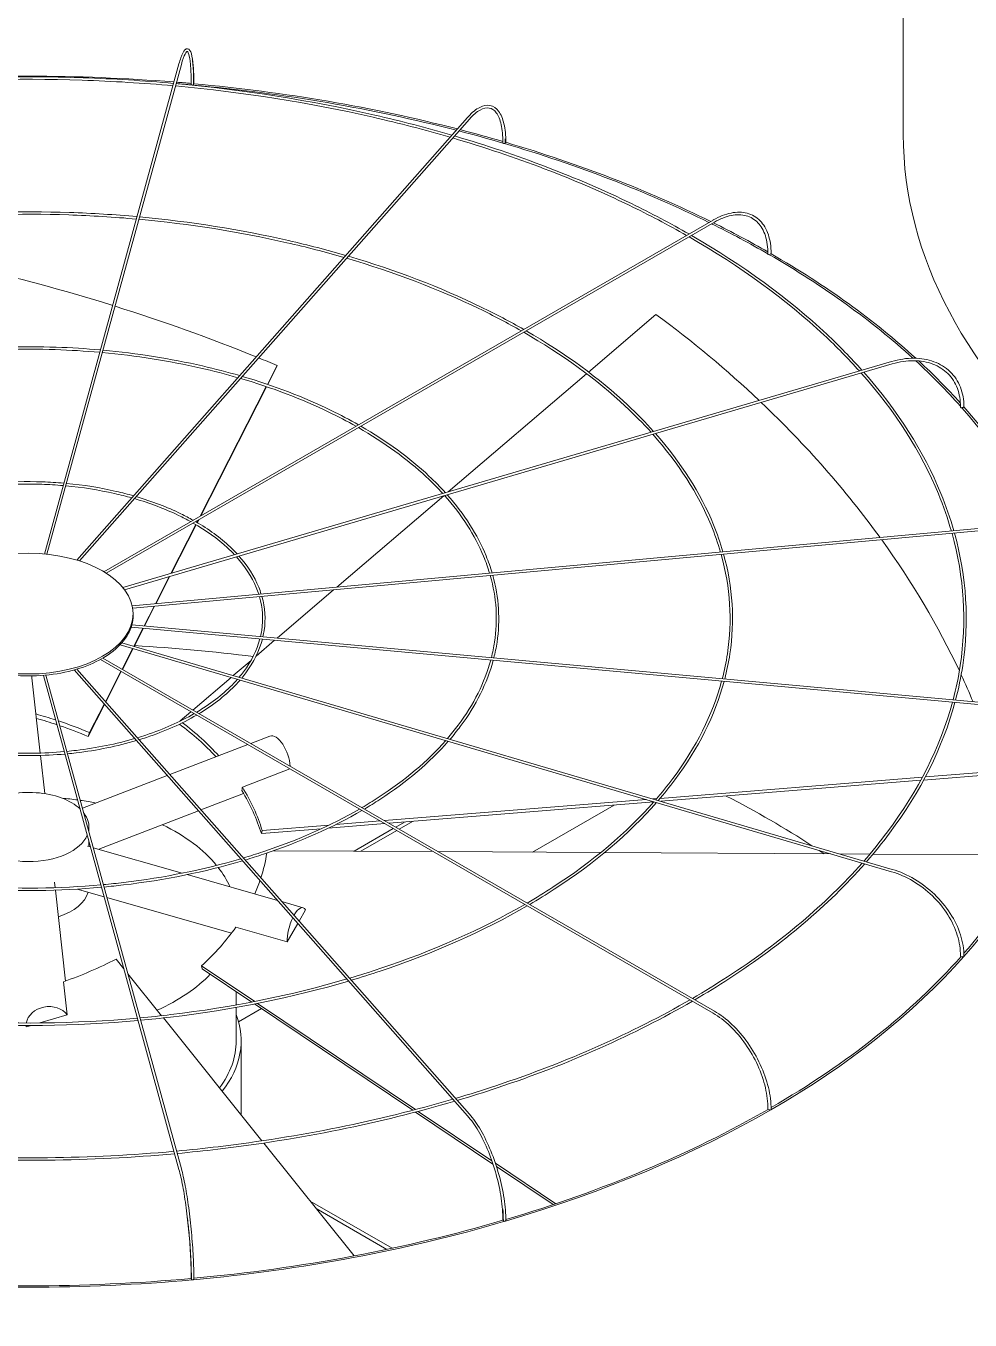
# Model space of a CAD drawing. Header units: millimetres. Extents: x -312439 to 477422, y -331570 to 212570.
# Drawn here: x 395474.3 to 395710.3, y 92635.3 to 92958.9 of the extents above; entities that cross this region are included whole.
import ezdxf

# ---------------------------------------------------------------- set-up
doc = ezdxf.new("R2010")
doc.units = ezdxf.units.MM

msp = doc.modelspace()

# ---------------------------------------------------------------- linework, layer by layer
at = {"color": 0, "linetype": 'Continuous', "lineweight": 0, "extrusion": (8.40036e-17, 0.816497, 0.57735)}
for p, q in [((395693.628, 92931.759), (395693.628, 93072.499)), ((395512.567, 92949.401), (395478.946, 92826.843)), ((395513.157, 92949.239), (395479.564, 92826.784)), ((395487.024, 92825.317), (395584.706, 92936.002)), ((395585.165, 92935.597), (395487.666, 92825.118)), ((395493.775, 92822.407), (395646.092, 92910.347)), ((395646.398, 92909.817), (395494.366, 92822.041)), ((395631.802, 92886.744), (395614.944, 92872.34)), ((395498.536, 92818.448), (395690.703, 92874.979)), ((395498.945, 92817.93), (395690.876, 92874.391)), ((395534.654, 92869.264), (395537.072, 92874.004)), ((395536.702, 92873.037), (395534.758, 92869.228)), ((395536.702, 92873.037), (395537.072, 92874.004)), ((395614.467, 92871.933), (395579.872, 92842.375)), ((395517.837, 92836.299), (395534.372, 92868.712)), ((395534.477, 92868.677), (395518.011, 92836.4)), ((395578.733, 92841.401), (395551.983, 92818.546)), ((395500.88, 92813.873), (395714.179, 92833.378)), ((395500.995, 92813.269), (395714.235, 92832.768)), ((395510.531, 92821.977), (395516.771, 92834.209)), ((395516.866, 92834.154), (395510.675, 92822.019)), ((395517.05, 92834.756), (395517.326, 92835.297)), ((395517.5, 92835.397), (395517.144, 92834.7)), ((395506.667, 92814.402), (395510.148, 92821.225)), ((395510.292, 92821.268), (395506.796, 92814.414)), ((395551.177, 92817.857), (395537.092, 92805.823)), ((395503.842, 92808.864), (395506.338, 92813.757)), ((395506.467, 92813.769), (395503.959, 92808.853)), ((395501.097, 92811.435), (395501.097, 92811.935)), ((395714.179, 92789.015), (395500.613, 92808.544)), ((395500.794, 92809.143), (395714.235, 92789.625)), ((395501.251, 92803.785), (395503.542, 92808.276)), ((395503.659, 92808.266), (395501.357, 92803.753)), ((395690.703, 92747.414), (395497.846, 92804.148)), ((395690.876, 92748.002), (395498.306, 92804.651)), ((395498.332, 92798.063), (395500.967, 92803.23)), ((395501.074, 92803.198), (395498.426, 92798.008)), ((395536.442, 92805.268), (395531.835, 92801.332)), ((395492.925, 92800.477), (395646.092, 92712.046)), ((395493.545, 92800.826), (395646.398, 92712.576)), ((395530.573, 92800.254), (395526.137, 92796.464)), ((395584.706, 92686.391), (395486.338, 92797.853)), ((395585.165, 92686.796), (395486.989, 92798.041)), ((395494.17, 92789.904), (395498.053, 92797.516)), ((395498.148, 92797.462), (395494.248, 92789.816)), ((395475.784, 92795.92), (395477.878, 92777.087)), ((395512.567, 92672.992), (395478.684, 92796.504)), ((395479.304, 92796.559), (395513.157, 92673.154)), ((395525.581, 92795.989), (395516.041, 92787.838)), ((395493.948, 92789.23), (395489.866, 92781.227)), ((395490.236, 92782.194), (395493.871, 92789.318)), ((395515.547, 92787.416), (395512.843, 92785.105)), ((395512.829, 92785.053), (395512.843, 92785.105)), ((395489.866, 92781.227), (395490.236, 92782.194)), ((395535.304, 92781.328), (395530.51, 92779.484)), ((395529.775, 92779.202), (395510.245, 92771.69)), ((395477.946, 92776.477), (395479.007, 92766.931)), ((395509.635, 92771.455), (395488.428, 92763.298)), ((395528.409, 92768.553), (395540.299, 92773.126)), ((395632.846, 92765.759), (395698.407, 92771.062)), ((395717.117, 92771.817), (395698.708, 92770.328)), ((395699.131, 92771.12), (395717.323, 92772.592)), ((395697.979, 92770.269), (395633.037, 92765.016)), ((395528.707, 92766.946), (395518.049, 92762.847)), ((395563.937, 92760.186), (395629.314, 92765.473)), ((395631.268, 92764.873), (395565.088, 92759.521)), ((395631.016, 92765.611), (395631.98, 92765.689)), ((395517.439, 92762.612), (395492.49, 92753.015)), ((395621.309, 92764.068), (395600.927, 92752.301)), ((395490.055, 92758.588), (395490.055, 92757.369)), ((395548.146, 92758.15), (395533.159, 92756.938)), ((395533.365, 92757.713), (395550.08, 92759.065)), ((395564.014, 92759.434), (395549.884, 92758.291)), ((395551.744, 92759.199), (395562.862, 92760.099)), ((395566.128, 92758.213), (395556.318, 92752.549)), ((395568.932, 92759.831), (395566.741, 92758.566)), ((395567.607, 92758.066), (395570.946, 92759.994)), ((395490.055, 92755.054), (395490.055, 92753.711)), ((395533.159, 92756.938), (395533.365, 92757.713)), ((395558.034, 92752.539), (395566.995, 92757.713)), ((395490.454, 92753.597), (395489.664, 92753.822)), ((395513.362, 92747.052), (395491.144, 92753.4)), ((395576.13, 92752.439), (395536.233, 92752.66)), ((395617.989, 92752.206), (395577.367, 92752.432)), ((395675.502, 92751.886), (395618.95, 92752.2)), ((395685.274, 92751.832), (395677.714, 92751.874)), ((395723.735, 92751.618), (395686.07, 92751.827)), ((395537.175, 92740.25), (395514.639, 92746.688)), ((395481.621, 92743.423), (395481.465, 92744.827)), ((395484.217, 92720.078), (395481.689, 92742.812)), ((395493.877, 92741.121), (395487.081, 92743.063)), ((395525.687, 92732.034), (395494.566, 92740.925)), ((395543.595, 92738.415), (395538.267, 92739.938)), ((395544.191, 92737.853), (395542.587, 92735.043)), ((395539.634, 92729.87), (395526.783, 92733.541)), ((395542.266, 92734.481), (395539.634, 92729.87)), ((395498.814, 92723.122), (395496.858, 92725.562)), ((395518.372, 92723.147), (395518.207, 92723.908)), ((395518.207, 92723.908), (395531.491, 92714.981)), ((395530.741, 92714.835), (395518.372, 92723.147)), ((395484.624, 92711.634), (395483.705, 92719.895)), ((395508.204, 92711.415), (395499.78, 92721.919)), ((395526.879, 92714.116), (395526.879, 92717.43)), ((395526.879, 92705.145), (395526.879, 92713.494)), ((395533.187, 92713.191), (395527.464, 92709.887)), ((395571.014, 92687.771), (395531.461, 92714.351)), ((395532.209, 92714.499), (395571.711, 92687.953)), ((395477.761, 92709.594), (395484.624, 92711.634)), ((395533.297, 92680.127), (395508.657, 92710.85)), ((395474.329, 92708.97), (395474.371, 92708.587)), ((395474.371, 92708.587), (395475.659, 92708.97)), ((395528.104, 92686.602), (395528.104, 92705.145)), ((395591.059, 92674.301), (395571.692, 92687.315)), ((395572.388, 92687.498), (395590.771, 92675.145)), ((395556.369, 92651.358), (395533.74, 92679.574)), ((395591.658, 92674.548), (395606.75, 92664.407)), ((395606.104, 92664.19), (395591.932, 92673.714)), ((395565.817, 92653.258), (395545.385, 92665.054)), ((395546.879, 92663.191), (395564.55, 92652.989))]:
    msp.add_line(p, q, dxfattribs=at)
at = {"color": 0, "linetype": 'Continuous', "lineweight": 0}
for centre, major_axis, ratio, start_param, end_param in [((395475.079, 92794.924), (-262.225, 0), 0.5773503, 4.5737285, 4.8518651), ((395475.079, 92794.924), (-261.613, 0), 0.5773503, 4.556469, 4.5713736), ((395475.079, 92794.924), (-262.225, 0), 0.5773503, 4.5571855, 4.5713361), ((395515.92, 92944.256), (0.306, -0.001), 0.5647458, 3.1415927, 4.5569919), ((395515.92, 92944.256), (0.306, -0.001), 0.5647458, 4.5569919, 6.1277883), ((395475.079, 92794.924), (-261.613, 0), 0.5773503, 4.2918428, 4.5551023), ((395515.968, 92944.431), (0.306, 0), 0.5773503, 5.7174869, 6.2831853), ((395475.079, 92794.924), (-262.225, 0), 0.5773503, 4.2917243, 4.5546375), ((395475.079, 92794.924), (-261.613, 0), 0.5773503, 4.242585, 4.2890574), ((395475.079, 92794.924), (-262.225, 0), 0.5773503, 4.2438111, 4.2889455), ((395593.81, 92929.645), (0.306, -0.003), 0.5659728, 3.1415927, 4.2460434), ((395593.81, 92929.645), (0.306, -0.003), 0.5659728, 4.2460434, 5.8168397), ((395475.079, 92794.924), (-261.613, 0), 0.5773503, 4.0051997, 4.2408431), ((395593.949, 92929.802), (0.306, 0), 0.5773503, 5.290332, 6.2831853), ((395475.079, 92794.924), (-262.225, 0), 0.5773503, 4.0050166, 4.2406095), ((395955.853, 92931.759), (262.225, 0), 0.5773503, 3.1415927, 5.4977871), ((395475.079, 92794.924), (-261.613, 0), 0.5773503, 3.9286416, 4.0018792), ((395475.079, 92794.924), (-262.225, 0), 0.5773503, 3.9309746, 4.001704), ((395475.449, 92753.207), (-236.033, 90.421), 0.5343599, 4.8289255, 5.0170065), ((395660.067, 92901.852), (0.306, -0.004), 0.5683066, 3.1415927, 3.9346429), ((395660.067, 92901.852), (0.306, -0.004), 0.5683066, 3.9346429, 5.5054392), ((395475.079, 92794.924), (-261.613, 0), 0.5773503, 3.7066773, 3.9265771), ((395660.284, 92901.977), (-0.306, 0), 0.5773503, 1.8326303, 3.1415927), ((395475.079, 92794.924), (-262.225, 0), 0.5773503, 3.705131, 3.9265633), ((395475.449, 92753.207), (-236.033, 90.421), 0.5343599, 4.6778989, 4.8264893), ((395475.285, 92753.015), (244.29, -64.884), 0.7560981, 0.9482496, 1.0897919), ((395475.449, 92753.207), (-236.033, 90.421), 0.5343599, 4.655659, 4.6753292), ((395475.079, 92794.924), (-261.613, 0), 0.5773503, 3.6151503, 3.7017035), ((395475.079, 92794.924), (-262.225, 0), 0.5773503, 3.6198551, 3.6998544), ((395475.285, 92753.015), (244.29, -64.884), 0.7560981, 0.7473423, 0.9452164), ((395708.206, 92863.598), (-0.306, 0.005), 0.5715189, 0, 0.4809344), ((395708.206, 92863.598), (-0.306, 0.005), 0.5715189, 0.4809344, 2.0517307), ((395475.079, 92794.924), (-261.613, 0), 0.5773503, 3.3623861, 3.6122993), ((395708.479, 92863.678), (-0.306, 0), 0.5773503, 1.5184711, 3.1415927), ((395475.079, 92794.924), (-262.225, 0), 0.5773503, 3.3525846, 3.6125039), ((395475.285, 92753.015), (244.29, -64.884), 0.7560981, 0.5676523, 0.7441319), ((395474.971, 92811.435), (-26.126, 0), 0.5773503, 2.9880814, 3.1415927), ((395474.971, 92811.435), (-26.126, 0), 0.5773503, 2.6739221, 2.9809447), ((395474.971, 92811.435), (-26.126, 0), 0.5773503, 2.3597628, 2.6667854), ((395475.079, 92653.684), (-261.613, 0), 0.5773503, 4.4965959, 4.611374), ((395474.971, 92811.435), (-26.126, 0), 0.5773503, 2.0456036, 2.3526262), ((395474.971, 92811.435), (-26.126, 0), 0.5773503, 1.7314443, 2.0384669), ((395475.285, 92753.015), (244.29, -64.884), 0.7560981, 0.5274276, 0.562586), ((395474.971, 92811.435), (-26.126, 0), 0.5773503, 1.417285, 1.7243076), ((395470.29, 92795.309), (-5.494, -0.611), 0.8148193, 3.1415927, 3.239858), ((395475.449, 92753.207), (56.639, -21.698), 0.5343599, 1.6636456, 1.7494756), ((395475.079, 92752.24), (-56.639, 21.698), 0.5343599, 4.7930664, 4.8825345), ((395475.449, 92753.207), (56.639, -21.698), 0.5343599, 1.5140664, 1.6514841), ((395475.079, 92752.24), (-56.639, 21.698), 0.5343599, 4.655659, 4.78086), ((395475.079, 92752.24), (58.621, -15.57), 0.7560981, 0.8715668, 1.0888975), ((395475.285, 92753.015), (58.621, -15.57), 0.7560981, 1.0889957, 1.0897919), ((395475.285, 92753.015), (58.621, -15.57), 0.7560981, 0.8588781, 1.0770864), ((395537.288, 92776.169), (-1.984, 5.159), 0.4527097, 4.0715694, 6.2831853), ((395475.079, 92794.924), (-261.613, 0), 0.5773503, 2.6753447, 2.9836943), ((395475.079, 92794.924), (-262.225, 0), 0.5773503, 2.6707914, 2.9843582), ((395475.079, 92752.24), (58.621, -15.57), 0.7560981, 0.4379774, 0.6726233), ((395475.285, 92753.015), (58.621, -15.57), 0.7560981, 0.4379774, 0.6748983), ((395475.079, 92758.588), (-14.976, 0), 0.5773503, 3.6916997, 5.4977871), ((395475.079, 92736.276), (-51.8, 0), 0.5773503, 4.4755897, 4.5522282), ((395475.079, 92736.276), (-51.8, 0), 0.5773503, 4.3841689, 4.46244), ((395475.079, 92653.684), (-261.613, 0), 0.5773503, 3.867145, 3.9833748), ((395475.079, 92758.588), (-14.976, 0), 0.5773503, 3.0357663, 3.5615783), ((395475.079, 92736.276), (-51.8, 0), 0.5773503, 3.5810046, 4.0125195), ((395475.079, 92758.588), (-14.976, 0), 0.5773503, 0.1968015, 2.9056449), ((395474.914, 92753.001), (59.282, 12.821), 0.7719474, 5.8595474, 5.99043), ((395475.079, 92653.684), (-261.613, 0), 0.5773503, 3.8494737, 3.8569689), ((395475.079, 92736.276), (-51.8, 0), 0.5773503, 3.3906549, 3.5616615), ((395474.914, 92753.001), (59.282, 12.821), 0.7719474, 5.7736505, 5.8452628), ((395475.079, 92743.68), (-14.976, 0), 0.5773503, 2.0838772, 2.9778132), ((395542.077, 92733.1), (1.518, 5.315), 0.3621096, 5.9116388, 7.2697762), ((395542.077, 92733.1), (1.518, 5.315), 0.3621096, 1.1204156, 2.3231422), ((395474.914, 92753.001), (59.282, 12.821), 0.7719474, 5.3512156, 5.5881365), ((395474.709, 92753.18), (-56.425, -22.248), 0.5660586, 1.5074553, 1.7443762), ((395475.079, 92794.924), (-262.225, 0), 0.5773503, 2.0421116, 2.6702774), ((395475.079, 92794.924), (-261.613, 0), 0.5773503, 2.358999, 2.669365), ((395708.206, 92726.374), (-0.306, 0.005), 0.5830421, 0, 1.1094484), ((395708.479, 92726.294), (-0.306, 0), 0.5773503, 0.5759933, 3.1415927), ((395475.079, 92736.276), (-51.8, 0), 0.5773503, 2.2375498, 2.6358707), ((395479.868, 92709.171), (5.494, 0.611), 0.8148193, 0.440938, 2.9148909), ((395475.079, 92705.145), (-53.025, 0), 0.5773503, 2.7158894, 3.3569527), ((395479.868, 92709.171), (5.494, 0.611), 0.8148193, 3.0505707, 3.1356266), ((395475.079, 92705.145), (51.8, 0), 0.5773503, 5.8780508, 6.2831853), ((395475.079, 92794.924), (-261.613, 0), 0.5773503, 2.0437737, 2.355024), ((395660.067, 92688.121), (-0.306, 0.004), 0.5862544, 0, 0.7932918), ((395660.284, 92687.996), (-0.306, 0), 0.5773503, 0.261834, 3.1415927), ((395475.079, 92794.924), (-262.225, 0), 0.5773503, 1.7280308, 2.0415976), ((395475.079, 92794.924), (-261.613, 0), 0.5773503, 1.7289191, 2.0406845), ((395593.81, 92660.328), (-0.306, 0.003), 0.5885883, 0, 0.4763277), ((395593.949, 92660.17), (-0.306, 0), 0.5773503, 0, 3.1415927), ((395475.079, 92654.184), (262.225, 0), 0.5773503, 3.1415927, 5.4977871), ((395475.079, 92654.184), (262.225, 0), 0.5773503, 5.4977871, 6.2831853), ((395475.079, 92794.924), (-262.225, 0), 0.5773503, 1.4139544, 1.727034), ((395475.079, 92794.924), (-261.613, 0), 0.5773503, 1.41439, 1.726367), ((395515.92, 92645.716), (-0.306, 0.001), 0.5898153, 0, 0.1588369), ((395515.968, 92645.542), (-0.306, 0), 0.5773503, 0, 3.1415927)]:
    msp.add_ellipse(centre, major_axis=major_axis, ratio=ratio, start_param=start_param, end_param=end_param, dxfattribs=at)
msp.add_ellipse((395474.971, 92811.935), major_axis=(26.126, 0), ratio=0.5773503, dxfattribs=at)
for points, knots in [([(395516.274, 92944.431), (395516.274, 92946.134), (395516.222, 92947.651), (395516.02, 92950.17), (395515.87, 92951.169), (395515.468, 92952.591), (395515.243, 92953.106), (395514.458, 92953.222), (395514.209, 92953.074), (395513.658, 92952.489), (395513.351, 92951.834), (395512.871, 92950.453), (395512.719, 92949.955), (395512.567, 92949.401)], [4.712389, 4.712389, 4.712389, 4.712389, 5.0265482, 5.0265482, 5.3407075, 5.3407075, 5.6548668, 5.6548668, 5.8236028, 5.8236028, 6.1377621, 6.1377621, 6.2831853, 6.2831853, 6.2831853, 6.2831853]), ([(395513.157, 92949.239), (395513.476, 92950.399), (395513.795, 92951.291), (395514.351, 92952.371), (395514.6, 92952.521), (395514.627, 92952.521), (395514.832, 92952.372), (395515.184, 92951.208), (395515.328, 92950.358), (395515.539, 92948.114), (395515.601, 92946.684), (395515.614, 92944.796), (395515.614, 92944.529), (395515.614, 92944.257)], [0, 0, 0, 0, 0.3152669, 0.3152669, 0.6094726, 0.6094726, 0.9267406, 0.9267406, 1.2208373, 1.2208373, 1.5356304, 1.5356304, 1.5863402, 1.5863402, 1.5863402, 1.5863402]), ([(395515.892, 92950.567), (395515.901, 92950.506), (395515.91, 92950.444), (395516.062, 92949.357), (395516.156, 92948.054), (395516.22, 92945.816), (395516.228, 92945.056), (395516.226, 92944.256)], [1.10131175, 1.10131175, 1.10131175, 1.10131175, 1.12076762, 1.12076762, 1.43803566, 1.43803566, 1.5863026, 1.5863026, 1.5863026, 1.5863026]), ([(395511.228, 92944.521), (395503.733, 92945.198), (395496.181, 92945.666), (395471.954, 92946.482), (395455.196, 92946.011), (395438.713, 92944.521)], [5.342386, 5.342386, 5.342386, 5.342386, 5.43953692, 5.43953692, 5.65318828, 5.65318828, 5.65318828, 5.65318828]), ([(395511.063, 92943.92), (395503.545, 92944.598), (395495.97, 92945.064), (395471.851, 92945.863), (395455.229, 92945.395), (395438.878, 92943.92)], [5.34285963, 5.34285963, 5.34285963, 5.34285963, 5.44045758, 5.44045758, 5.65271466, 5.65271466, 5.65271466, 5.65271466]), ([(395580.343, 92931.058), (395574.065, 92932.887), (395567.644, 92934.552), (395545.194, 92939.686), (395528.587, 92942.313), (395511.683, 92943.864)], [5.03043397, 5.03043397, 5.03043397, 5.03043397, 5.12064091, 5.12064091, 5.34017784, 5.34017784, 5.34017784, 5.34017784]), ([(395580.79, 92931.565), (395574.503, 92933.403), (395568.071, 92935.077), (395545.532, 92940.251), (395528.84, 92942.9), (395511.847, 92944.464)], [5.02911205, 5.02911205, 5.02911205, 5.02911205, 5.11935362, 5.11935362, 5.33970837, 5.33970837, 5.33970837, 5.33970837]), ([(395594.255, 92929.802), (395594.255, 92931.517), (395594.105, 92933.066), (395593.508, 92935.692), (395593.064, 92936.77), (395591.883, 92938.355), (395591.134, 92938.861), (395589.494, 92939.146), (395588.634, 92938.972), (395586.821, 92938.052), (395585.856, 92937.266), (395584.832, 92936.143), (395584.769, 92936.073), (395584.706, 92936.002)], [4.712389, 4.712389, 4.712389, 4.712389, 5.0265482, 5.0265482, 5.3407075, 5.3407075, 5.6548668, 5.6548668, 5.9484515, 5.9484515, 6.2626108, 6.2626108, 6.2831853, 6.2831853, 6.2831853, 6.2831853]), ([(395585.165, 92935.597), (395586.079, 92936.632), (395586.987, 92937.398), (395588.671, 92938.32), (395589.436, 92938.477), (395590.778, 92938.242), (395591.375, 92937.848), (395592.402, 92936.449), (395592.818, 92935.444), (395593.371, 92932.941), (395593.511, 92931.45), (395593.504, 92929.743), (395593.504, 92929.695), (395593.504, 92929.647)], [0, 0, 0, 0, 0.3146448, 0.3146448, 0.6289116, 0.6289116, 0.9461796, 0.9461796, 1.2634477, 1.2634477, 1.5772832, 1.5772832, 1.5863402, 1.5863402, 1.5863402, 1.5863402]), ([(395639.443, 92906.508), (395634.841, 92909.137), (395630.048, 92911.656), (395611.55, 92920.595), (395596.727, 92926.248), (395580.992, 92930.868)], [4.71777189, 4.71777189, 4.71777189, 4.71777189, 4.80086127, 4.80086127, 5.02732174, 5.02732174, 5.02732174, 5.02732174]), ([(395640.057, 92906.863), (395635.443, 92909.508), (395630.638, 92912.042), (395612.089, 92921.038), (395597.222, 92926.725), (395581.439, 92931.375)], [4.71590946, 4.71590946, 4.71590946, 4.71590946, 4.79913358, 4.79913358, 5.02600568, 5.02600568, 5.02600568, 5.02600568]), ([(395594.107, 92930.657), (395594.113, 92930.452), (395594.116, 92930.246), (395594.118, 92929.906), (395594.117, 92929.776), (395594.116, 92929.644)], [7.805980691, 7.805980691, 7.805980691, 7.805980691, 7.845140151, 7.845140151, 7.869416781, 7.869416781, 7.869416781, 7.869416781]), ([(395502.085, 92911.193), (395496.501, 92911.696), (395490.876, 92912.043), (395472.758, 92912.655), (395460.204, 92912.305), (395447.856, 92911.193)], [5.34296141, 5.34296141, 5.34296141, 5.34296141, 5.43938168, 5.43938168, 5.65261288, 5.65261288, 5.65261288, 5.65261288]), ([(395501.92, 92910.592), (395496.313, 92911.096), (395490.664, 92911.442), (395472.655, 92912.037), (395460.237, 92911.689), (395448.021, 92910.592)], [5.34359392, 5.34359392, 5.34359392, 5.34359392, 5.44060854, 5.44060854, 5.65198037, 5.65198037, 5.65198037, 5.65198037]), ([(395553.81, 92900.993), (395549.156, 92902.344), (395544.398, 92903.576), (395527.637, 92907.406), (395515.2, 92909.373), (395502.54, 92910.536)], [5.03177949, 5.03177949, 5.03177949, 5.03177949, 5.12085286, 5.12085286, 5.34001919, 5.34001919, 5.34001919, 5.34001919]), ([(395554.258, 92901.5), (395549.594, 92902.86), (395544.826, 92904.1), (395527.975, 92907.971), (395515.452, 92909.96), (395502.705, 92911.136)], [5.03001504, 5.03001504, 5.03001504, 5.03001504, 5.11913743, 5.11913743, 5.33939405, 5.33939405, 5.33939405, 5.33939405]), ([(395660.59, 92901.977), (395660.59, 92903.702), (395660.354, 92905.297), (395659.42, 92908.076), (395658.722, 92909.26), (395656.923, 92911.08), (395655.825, 92911.716), (395653.357, 92912.368), (395651.99, 92912.385), (395649.125, 92911.816), (395647.626, 92911.228), (395646.119, 92910.362), (395646.105, 92910.355), (395646.092, 92910.347)], [3.1415927, 3.1415927, 3.1415927, 3.1415927, 3.4557519, 3.4557519, 3.7699112, 3.7699112, 4.0826965, 4.0826965, 4.3954482, 4.3954482, 4.7096075, 4.7096075, 4.712389, 4.712389, 4.712389, 4.712389]), ([(395646.398, 92909.817), (395647.836, 92910.647), (395649.267, 92911.207), (395651.967, 92911.742), (395653.234, 92911.717), (395655.485, 92911.104), (395656.471, 92910.516), (395658.094, 92908.823), (395658.73, 92907.714), (395659.575, 92905.067), (395659.783, 92903.529), (395659.761, 92901.856)], [1.5707963, 1.5707963, 1.5707963, 1.5707963, 1.8880644, 1.8880644, 2.2053324, 2.2053324, 2.5226004, 2.5226004, 2.8398685, 2.8398685, 3.1571365, 3.1571365, 3.1571365, 3.1571365]), ([(395682.635, 92872.605), (395679.899, 92875.658), (395676.959, 92878.651), (395664.278, 92890.486), (395652.92, 92898.755), (395640.058, 92906.156)], [4.40451603, 4.40451603, 4.40451603, 4.40451603, 4.48100319, 4.48100319, 4.71406654, 4.71406654, 4.71406654, 4.71406654]), ([(395683.285, 92872.797), (395680.553, 92875.859), (395677.619, 92878.86), (395664.929, 92890.756), (395653.553, 92899.069), (395640.67, 92906.51)], [4.40270972, 4.40270972, 4.40270972, 4.40270972, 4.47899466, 4.47899466, 4.71221436, 4.71221436, 4.71221436, 4.71221436]), ([(395598.119, 92882.65), (395594.727, 92884.58), (395591.198, 92886.431), (395577.389, 92893.1), (395566.266, 92897.339), (395554.459, 92900.803)], [4.7196458, 4.7196458, 4.7196458, 4.7196458, 4.80114658, 4.80114658, 5.02763075, 5.02763075, 5.02763075, 5.02763075]), ([(395598.733, 92883.005), (395595.329, 92884.951), (395591.788, 92886.818), (395577.928, 92893.543), (395566.761, 92897.817), (395554.907, 92901.31)], [4.71715813, 4.71715813, 4.71715813, 4.71715813, 4.79884427, 4.79884427, 5.02587671, 5.02587671, 5.02587671, 5.02587671]), ([(395630.568, 92857.288), (395628.557, 92859.519), (395626.402, 92861.707), (395616.936, 92870.536), (395608.401, 92876.743), (395598.735, 92882.298)], [4.40671458, 4.40671458, 4.40671458, 4.40671458, 4.48133637, 4.48133637, 4.71470569, 4.71470569, 4.71470569, 4.71470569]), ([(395631.219, 92857.48), (395629.213, 92859.72), (395627.062, 92861.916), (395617.587, 92870.805), (395609.034, 92877.057), (395599.347, 92882.652)], [4.40429576, 4.40429576, 4.40429576, 4.40429576, 4.47865981, 4.47865981, 4.7122362, 4.7122362, 4.7122362, 4.7122362]), ([(395492.945, 92877.876), (395489.272, 92878.204), (395485.571, 92878.432), (395473.562, 92878.84), (395465.211, 92878.61), (395456.996, 92877.876)], [5.34408303, 5.34408303, 5.34408303, 5.34408303, 5.43906993, 5.43906993, 5.65149126, 5.65149126, 5.65149126, 5.65149126]), ([(395492.781, 92877.275), (395489.084, 92877.604), (395485.359, 92877.83), (395473.459, 92878.221), (395465.244, 92877.994), (395457.161, 92877.275)], [5.34503474, 5.34503474, 5.34503474, 5.34503474, 5.44090812, 5.44090812, 5.65053954, 5.65053954, 5.65053954, 5.65053954]), ([(395527.733, 92871.445), (395524.691, 92872.328), (395521.583, 92873.135), (395510.42, 92875.702), (395502.067, 92877.032), (395493.565, 92877.819)], [5.03173968, 5.03173968, 5.03173968, 5.03173968, 5.11870396, 5.11870396, 5.33874043, 5.33874043, 5.33874043, 5.33874043]), ([(395527.284, 92870.937), (395524.253, 92871.811), (395521.156, 92872.61), (395510.082, 92875.138), (395501.815, 92876.445), (395493.4, 92877.219)], [5.03439168, 5.03439168, 5.03439168, 5.03439168, 5.12127422, 5.12127422, 5.3396756, 5.3396756, 5.3396756, 5.3396756]), ([(395708.785, 92863.678), (395708.785, 92865.411), (395708.485, 92867.061), (395707.31, 92870.03), (395706.434, 92871.349), (395704.193, 92873.516), (395702.829, 92874.364), (395699.758, 92875.505), (395698.051, 92875.799), (395694.462, 92875.812), (395692.581, 92875.531), (395690.703, 92874.979)], [4.712389, 4.712389, 4.712389, 4.712389, 5.0265482, 5.0265482, 5.3407075, 5.3407075, 5.6548668, 5.6548668, 5.969026, 5.969026, 6.2831853, 6.2831853, 6.2831853, 6.2831853]), ([(395690.876, 92874.391), (395692.692, 92874.925), (395694.504, 92875.192), (395697.939, 92875.169), (395699.56, 92874.879), (395702.452, 92873.779), (395703.723, 92872.969), (395705.798, 92870.911), (395706.602, 92869.662), (395707.667, 92866.839), (395707.928, 92865.265), (395707.9, 92863.603)], [0, 0, 0, 0, 0.317268, 0.317268, 0.6345361, 0.6345361, 0.9518041, 0.9518041, 1.2690722, 1.2690722, 1.5863402, 1.5863402, 1.5863402, 1.5863402]), ([(395557.42, 92859.152), (395555.223, 92860.402), (395552.941, 92861.603), (395543.769, 92866.059), (395536.306, 92868.918), (395528.382, 92871.255)], [4.71952861, 4.71952861, 4.71952861, 4.71952861, 4.7982649, 4.7982649, 5.02554265, 5.02554265, 5.02554265, 5.02554265]), ([(395705.637, 92832.597), (395704.749, 92835.705), (395703.672, 92838.796), (395698.094, 92852.333), (395691.593, 92862.509), (395683.086, 92872.099)], [4.09036759, 4.09036759, 4.09036759, 4.09036759, 4.16055829, 4.16055829, 4.40029723, 4.40029723, 4.40029723, 4.40029723]), ([(395706.257, 92832.654), (395705.371, 92835.772), (395704.297, 92838.873), (395698.724, 92852.463), (395692.228, 92862.673), (395683.735, 92872.29)], [4.08953528, 4.08953528, 4.08953528, 4.08953528, 4.15944113, 4.15944113, 4.39851052, 4.39851052, 4.39851052, 4.39851052]), ([(395556.804, 92858.797), (395554.619, 92860.031), (395552.35, 92861.216), (395543.23, 92865.616), (395535.811, 92868.44), (395527.934, 92870.748)], [4.72327264, 4.72327264, 4.72327264, 4.72327264, 4.80171455, 4.80171455, 5.02817129, 5.02817129, 5.02817129, 5.02817129]), ([(395578.507, 92841.974), (395577.222, 92843.386), (395575.849, 92844.772), (395569.596, 92850.594), (395563.887, 92854.738), (395557.421, 92858.446)], [4.41096312, 4.41096312, 4.41096312, 4.41096312, 4.4820009, 4.4820009, 4.71586354, 4.71586354, 4.71586354, 4.71586354]), ([(395579.16, 92842.165), (395577.878, 92843.586), (395576.509, 92844.98), (395570.247, 92850.864), (395564.521, 92855.053), (395558.034, 92858.8)], [4.40730528, 4.40730528, 4.40730528, 4.40730528, 4.47799052, 4.47799052, 4.71216027, 4.71216027, 4.71216027, 4.71216027]), ([(395647.925, 92827.32), (395647.271, 92829.581), (395646.482, 92831.83), (395642.317, 92841.93), (395637.425, 92849.577), (395631.02, 92856.783)], [4.09258463, 4.09258463, 4.09258463, 4.09258463, 4.16074385, 4.16074385, 4.40108815, 4.40108815, 4.40108815, 4.40108815]), ([(395648.546, 92827.376), (395647.893, 92829.648), (395647.107, 92831.907), (395642.947, 92842.06), (395638.06, 92849.741), (395631.669, 92856.974)], [4.09145544, 4.09145544, 4.09145544, 4.09145544, 4.15925512, 4.15925512, 4.39870409, 4.39870409, 4.39870409, 4.39870409]), ([(395483.805, 92844.558), (395482.042, 92844.713), (395480.267, 92844.821), (395474.366, 92845.024), (395470.219, 92844.916), (395466.136, 92844.558)], [5.34742678, 5.34742678, 5.34742678, 5.34742678, 5.43812478, 5.43812478, 5.64814751, 5.64814751, 5.64814751, 5.64814751]), ([(395483.641, 92843.958), (395481.854, 92844.112), (395480.055, 92844.219), (395474.263, 92844.406), (395470.252, 92844.299), (395466.301, 92843.958)], [5.34934775, 5.34934775, 5.34934775, 5.34934775, 5.44178794, 5.44178794, 5.64622654, 5.64622654, 5.64622654, 5.64622654]), ([(395500.758, 92840.879), (395499.35, 92841.278), (395497.914, 92841.643), (395492.527, 92842.869), (395488.43, 92843.516), (395484.26, 92843.903)], [5.04221465, 5.04221465, 5.04221465, 5.04221465, 5.12251796, 5.12251796, 5.33864709, 5.33864709, 5.33864709, 5.33864709]), ([(395501.207, 92841.388), (395499.789, 92841.795), (395498.342, 92842.169), (395492.865, 92843.433), (395488.683, 92844.103), (395484.425, 92844.502)], [5.03687901, 5.03687901, 5.03687901, 5.03687901, 5.11739529, 5.11739529, 5.33679188, 5.33679188, 5.33679188, 5.33679188]), ([(395515.486, 92834.942), (395514.511, 92835.481), (395513.503, 92836), (395509.072, 92838.131), (395505.355, 92839.541), (395501.41, 92840.692)], [4.73414686, 4.73414686, 4.73414686, 4.73414686, 4.80339703, 4.80339703, 5.02979007, 5.02979007, 5.02979007, 5.02979007]), ([(395516.104, 92835.299), (395515.116, 92835.853), (395514.094, 92836.388), (395509.611, 92838.574), (395505.85, 92840.019), (395501.857, 92841.199)], [4.72658474, 4.72658474, 4.72658474, 4.72658474, 4.79652126, 4.79652126, 5.0245472, 5.0245472, 5.0245472, 5.0245472]), ([(395590.216, 92822.042), (395589.795, 92823.461), (395589.294, 92824.872), (395586.542, 92831.534), (395583.261, 92836.649), (395578.962, 92841.469)], [4.09685918, 4.09685918, 4.09685918, 4.09685918, 4.16111414, 4.16111414, 4.40251946, 4.40251946, 4.40251946, 4.40251946]), ([(395590.838, 92822.099), (395590.418, 92823.528), (395589.919, 92824.949), (395587.172, 92831.665), (395583.896, 92836.814), (395579.611, 92841.66)], [4.09510983, 4.09510983, 4.09510983, 4.09510983, 4.15888353, 4.15888353, 4.39893942, 4.39893942, 4.39893942, 4.39893942]), ([(395526.441, 92826.657), (395525.883, 92827.251), (395525.294, 92827.836), (395522.256, 92830.652), (395519.374, 92832.733), (395516.107, 92834.593)], [4.42373247, 4.42373247, 4.42373247, 4.42373247, 4.48397953, 4.48397953, 4.71933502, 4.71933502, 4.71933502, 4.71933502]), ([(395527.098, 92826.85), (395526.543, 92827.452), (395525.956, 92828.045), (395522.908, 92830.922), (395520.008, 92833.048), (395516.721, 92834.947)], [4.41624247, 4.41624247, 4.41624247, 4.41624247, 4.47598634, 4.47598634, 4.71193426, 4.71193426, 4.71193426, 4.71193426]), ([(395706.068, 92790.372), (395706.824, 92793.228), (395707.42, 92796.097), (395709.522, 92809.975), (395708.832, 92821.092), (395705.805, 92831.997)], [3.77541609, 3.77541609, 3.77541609, 3.77541609, 3.83978539, 3.83978539, 4.08585643, 4.08585643, 4.08585643, 4.08585643]), ([(395706.687, 92790.315), (395707.44, 92793.178), (395708.035, 92796.055), (395710.132, 92809.971), (395709.443, 92821.122), (395706.425, 92832.054)], [3.77616248, 3.77616248, 3.77616248, 3.77616248, 3.84020832, 3.84020832, 4.08505688, 4.08505688, 4.08505688, 4.08505688]), ([(395532.5, 92816.765), (395532.316, 92817.34), (395532.105, 92817.913), (395530.767, 92821.138), (395529.096, 92823.722), (395526.903, 92826.155)], [4.10975269, 4.10975269, 4.10975269, 4.10975269, 4.16221832, 4.16221832, 4.40682155, 4.40682155, 4.40682155, 4.40682155]), ([(395533.124, 92816.822), (395532.941, 92817.407), (395532.731, 92817.99), (395531.397, 92821.269), (395529.732, 92823.886), (395527.554, 92826.346)], [4.10592526, 4.10592526, 4.10592526, 4.10592526, 4.15777238, 4.15777238, 4.39963811, 4.39963811, 4.39963811, 4.39963811]), ([(395648.364, 92795.648), (395648.905, 92797.722), (395649.334, 92799.805), (395650.904, 92810.164), (395650.381, 92818.521), (395648.096, 92826.72)], [3.77736844, 3.77736844, 3.77736844, 3.77736844, 3.83971259, 3.83971259, 4.08656564, 4.08656564, 4.08656564, 4.08656564]), ([(395648.982, 92795.592), (395649.521, 92797.672), (395649.95, 92799.763), (395651.515, 92810.16), (395650.993, 92818.551), (395648.716, 92826.777)], [3.77834287, 3.77834287, 3.77834287, 3.77834287, 3.84027623, 3.84027623, 4.08549455, 4.08549455, 4.08549455, 4.08549455]), ([(395590.655, 92800.925), (395590.984, 92802.22), (395591.248, 92803.521), (395592.287, 92810.361), (395591.931, 92815.955), (395590.389, 92821.443)], [3.78111281, 3.78111281, 3.78111281, 3.78111281, 3.83956511, 3.83956511, 4.08781837, 4.08781837, 4.08781837, 4.08781837]), ([(395591.272, 92800.869), (395591.6, 92802.171), (395591.863, 92803.479), (395592.897, 92810.357), (395592.543, 92815.985), (395591.009, 92821.5)], [3.78251471, 3.78251471, 3.78251471, 3.78251471, 3.8404098, 3.8404098, 4.0861992, 4.0861992, 4.0861992, 4.0861992]), ([(395532.941, 92806.203), (395533.062, 92806.719), (395533.162, 92807.236), (395533.669, 92810.557), (395533.481, 92813.388), (395532.682, 92816.166)], [3.79241111, 3.79241111, 3.79241111, 3.79241111, 3.83910744, 3.83910744, 4.09159713, 4.09159713, 4.09159713, 4.09159713]), ([(395533.557, 92806.147), (395533.677, 92806.67), (395533.777, 92807.194), (395534.28, 92810.553), (395534.093, 92813.419), (395533.303, 92816.223)], [3.79485754, 3.79485754, 3.79485754, 3.79485754, 3.8407928, 3.8407928, 4.08828416, 4.08828416, 4.08828416, 4.08828416]), ([(395527.609, 92796.031), (395527.99, 92796.483), (395528.353, 92796.939), (395530.663, 92800.025), (395532.04, 92802.788), (395532.791, 92805.602)], [3.47410339, 3.47410339, 3.47410339, 3.47410339, 3.51894345, 3.51894345, 3.77424927, 3.77424927, 3.77424927, 3.77424927]), ([(395528.25, 92795.842), (395528.593, 92796.257), (395528.922, 92796.675), (395531.241, 92799.789), (395532.649, 92802.636), (395533.409, 92805.545)], [3.48078418, 3.48078418, 3.48078418, 3.48078418, 3.52099532, 3.52099532, 3.77722211, 3.77722211, 3.77722211, 3.77722211]), ([(395579.671, 92780.715), (395580.617, 92781.812), (395581.511, 92782.923), (395586.243, 92789.252), (395588.985, 92794.736), (395590.497, 92800.325)], [3.46491265, 3.46491265, 3.46491265, 3.46491265, 3.51947788, 3.51947788, 3.77207122, 3.77207122, 3.77207122, 3.77207122]), ([(395580.316, 92780.526), (395581.222, 92781.586), (395582.081, 92782.659), (395586.821, 92789.017), (395589.594, 92794.584), (395591.116, 92800.268)], [3.46836695, 3.46836695, 3.46836695, 3.46836695, 3.52050672, 3.52050672, 3.77360482, 3.77360482, 3.77360482, 3.77360482]), ([(395516.985, 92787.293), (395517.581, 92787.647), (395518.163, 92788.009), (395522.064, 92790.54), (395524.908, 92792.949), (395527.17, 92795.521)], [3.15594616, 3.15594616, 3.15594616, 3.15594616, 3.1998122, 3.1998122, 3.45718678, 3.45718678, 3.45718678, 3.45718678]), ([(395517.592, 92786.943), (395518.097, 92787.247), (395518.592, 92787.557), (395522.537, 92790.118), (395525.485, 92792.632), (395527.817, 92795.331)], [3.16311142, 3.16311142, 3.16311142, 3.16311142, 3.20013863, 3.20013863, 3.46418527, 3.46418527, 3.46418527, 3.46418527]), ([(395631.73, 92765.401), (395633.243, 92767.142), (395634.669, 92768.907), (395641.823, 92778.48), (395645.93, 92786.683), (395648.204, 92795.048)], [3.46185589, 3.46185589, 3.46185589, 3.46185589, 3.51965328, 3.51965328, 3.77134922, 3.77134922, 3.77134922, 3.77134922]), ([(395632.376, 92765.211), (395633.849, 92766.915), (395635.239, 92768.643), (395642.401, 92778.245), (395646.539, 92786.532), (395648.823, 92794.991)], [3.46418406, 3.46418406, 3.46418406, 3.46418406, 3.52033986, 3.52033986, 3.7723822, 3.7723822, 3.7723822, 3.7723822]), ([(395502.121, 92780.895), (395502.861, 92781.118), (395503.593, 92781.351), (395508.718, 92783.063), (395512.784, 92784.865), (395516.377, 92786.937)], [2.837842, 2.837842, 2.837842, 2.837842, 2.88061564, 2.88061564, 3.14113288, 3.14113288, 3.14113288, 3.14113288]), ([(395683.781, 92750.089), (395685.864, 92752.477), (395687.825, 92754.9), (395697.4, 92767.716), (395702.872, 92778.635), (395705.907, 92789.771)], [3.46025293, 3.46025293, 3.46025293, 3.46025293, 3.51974047, 3.51974047, 3.77090484, 3.77090484, 3.77090484, 3.77090484]), ([(395684.427, 92749.899), (395686.47, 92752.25), (395688.394, 92754.635), (395697.978, 92767.481), (395703.481, 92778.484), (395706.526, 92789.715)], [3.4620089, 3.4620089, 3.4620089, 3.4620089, 3.52025567, 3.52025567, 3.77168417, 3.77168417, 3.77168417, 3.77168417]), ([(395502.566, 92780.39), (395503.199, 92780.583), (395503.825, 92780.783), (395509.032, 92782.517), (395513.263, 92784.404), (395516.988, 92786.584)], [2.84298262, 2.84298262, 2.84298262, 2.84298262, 2.8793398, 2.8793398, 3.14846238, 3.14846238, 3.14846238, 3.14846238]), ([(395484.532, 92777.499), (395485.328, 92777.575), (395486.12, 92777.66), (395491.962, 92778.362), (395496.874, 92779.356), (395501.474, 92780.703)], [2.52003494, 2.52003494, 2.52003494, 2.52003494, 2.56128493, 2.56128493, 2.82541727, 2.82541727, 2.82541727, 2.82541727]), ([(395466.028, 92777.442), (395466.779, 92777.375), (395467.532, 92777.317), (395473.478, 92776.923), (395478.749, 92776.982), (395483.913, 92777.442)], [2.2030547, 2.2030547, 2.2030547, 2.2030547, 2.24193573, 2.24193573, 2.50933428, 2.50933428, 2.50933428, 2.50933428]), ([(395484.697, 92776.9), (395485.411, 92776.969), (395486.122, 92777.045), (395492.07, 92777.75), (395497.161, 92778.785), (395501.921, 92780.196)], [2.52186126, 2.52186126, 2.52186126, 2.52186126, 2.55867334, 2.55867334, 2.83065097, 2.83065097, 2.83065097, 2.83065097]), ([(395558.3, 92763.44), (395559.699, 92764.259), (395561.062, 92765.099), (395569.029, 92770.27), (395574.705, 92775.072), (395579.228, 92780.207)], [3.14877196, 3.14877196, 3.14877196, 3.14877196, 3.19991213, 3.19991213, 3.45646828, 3.45646828, 3.45646828, 3.45646828]), ([(395558.91, 92763.088), (395560.216, 92763.858), (395561.491, 92764.647), (395569.502, 92769.848), (395575.282, 92774.756), (395579.876, 92780.017)], [3.15241617, 3.15241617, 3.15241617, 3.15241617, 3.2000755, 3.2000755, 3.46000178, 3.46000178, 3.46000178, 3.46000178]), ([(395465.864, 92776.842), (395466.58, 92776.777), (395467.298, 92776.72), (395473.351, 92776.305), (395478.771, 92776.363), (395484.078, 92776.842)], [2.20116261, 2.20116261, 2.20116261, 2.20116261, 2.23802396, 2.23802396, 2.51122637, 2.51122637, 2.51122637, 2.51122637]), ([(395528.266, 92767.677), (395528.324, 92767.897), (395528.37, 92768.148), (395528.402, 92768.467), (395528.406, 92768.51), (395528.409, 92768.553)], [27.2141577, 27.2141577, 27.2141577, 27.2141577, 28.9150445, 28.9150445, 29.1719106, 29.1719106, 29.1719106, 29.1719106]), ([(395599.614, 92739.587), (395601.817, 92740.871), (395603.96, 92742.189), (395615.994, 92749.999), (395624.501, 92757.196), (395631.286, 92764.893)], [3.14637947, 3.14637947, 3.14637947, 3.14637947, 3.19994276, 3.19994276, 3.45622926, 3.45622926, 3.45622926, 3.45622926]), ([(395600.225, 92739.235), (395602.334, 92740.47), (395604.389, 92741.737), (395616.467, 92749.577), (395625.078, 92756.88), (395631.934, 92764.703)], [3.14882268, 3.14882268, 3.14882268, 3.14882268, 3.20005174, 3.20005174, 3.4585926, 3.4585926, 3.4585926, 3.4585926]), ([(395528.646, 92750.839), (395530.298, 92751.331), (395531.93, 92751.846), (395542.353, 92755.325), (395550.495, 92758.933), (395557.69, 92763.085)], [2.8326444, 2.8326444, 2.8326444, 2.8326444, 2.88031456, 2.88031456, 3.14136267, 3.14136267, 3.14136267, 3.14136267]), ([(395529.093, 92750.333), (395530.636, 92750.796), (395532.162, 92751.278), (395542.667, 92754.779), (395550.974, 92758.472), (395558.302, 92762.732)], [2.83524734, 2.83524734, 2.83524734, 2.83524734, 2.87967423, 2.87967423, 3.14504801, 3.14504801, 3.14504801, 3.14504801]), ([(395493.672, 92744.182), (395495.367, 92744.34), (395497.055, 92744.52), (395508.888, 92745.937), (395518.758, 92747.936), (395527.999, 92750.647)], [2.51666009, 2.51666009, 2.51666009, 2.51666009, 2.56064993, 2.56064993, 2.826424, 2.826424, 2.826424, 2.826424]), ([(395493.837, 92743.582), (395495.45, 92743.734), (395497.057, 92743.905), (395508.996, 92745.325), (395519.045, 92747.364), (395528.446, 92750.14)], [2.517588, 2.517588, 2.517588, 2.517588, 2.55933958, 2.55933958, 2.82905034, 2.82905034, 2.82905034, 2.82905034]), ([(395640.918, 92715.74), (395643.928, 92717.491), (395646.855, 92719.289), (395662.955, 92729.738), (395674.291, 92739.326), (395683.335, 92749.582)], [3.14512292, 3.14512292, 3.14512292, 3.14512292, 3.19995757, 3.19995757, 3.45603404, 3.45603404, 3.45603404, 3.45603404]), ([(395641.529, 92715.388), (395644.446, 92717.09), (395647.284, 92718.837), (395663.428, 92729.316), (395674.868, 92739.009), (395683.984, 92749.391)], [3.14696065, 3.14696065, 3.14696065, 3.14696065, 3.20003933, 3.20003933, 3.45780979, 3.45780979, 3.45780979, 3.45780979]), ([(395690.703, 92747.414), (395692.519, 92746.88), (395694.337, 92746.079), (395697.796, 92744.021), (395699.435, 92742.764), (395702.369, 92739.923), (395703.662, 92738.338), (395705.773, 92735.002), (395706.59, 92733.251), (395707.667, 92729.761), (395707.928, 92728.023), (395707.9, 92726.38)], [6.2831853, 6.2831853, 6.2831853, 6.2831853, 6.6004533, 6.6004533, 6.9177214, 6.9177214, 7.2349894, 7.2349894, 7.5522575, 7.5522575, 7.8695255, 7.8695255, 7.8695255, 7.8695255]), ([(395708.785, 92726.294), (395708.785, 92728.027), (395708.486, 92729.841), (395707.323, 92733.462), (395706.46, 92735.267), (395704.256, 92738.696), (395702.914, 92740.32), (395699.883, 92743.229), (395698.194, 92744.515), (395694.629, 92746.625), (395692.754, 92747.449), (395690.876, 92748.002)], [4.712389, 4.712389, 4.712389, 4.712389, 5.0265482, 5.0265482, 5.3407075, 5.3407075, 5.6548668, 5.6548668, 5.969026, 5.969026, 6.2831853, 6.2831853, 6.2831853, 6.2831853]), ([(395456.724, 92743.525), (395458.227, 92743.388), (395459.734, 92743.269), (395471.864, 92742.444), (395482.654, 92742.565), (395493.217, 92743.525)], [2.20014358, 2.20014358, 2.20014358, 2.20014358, 2.23901367, 2.23901367, 2.5122454, 2.5122454, 2.5122454, 2.5122454]), ([(395456.889, 92744.125), (395458.426, 92743.986), (395459.968, 92743.865), (395471.991, 92743.062), (395482.633, 92743.184), (395493.053, 92744.125)], [2.20108803, 2.20108803, 2.20108803, 2.20108803, 2.24097619, 2.24097619, 2.51130095, 2.51130095, 2.51130095, 2.51130095]), ([(395555.171, 92720.783), (395557.735, 92721.544), (395560.267, 92722.341), (395575.988, 92727.586), (395588.206, 92733.001), (395599.003, 92739.233)], [2.8309089, 2.8309089, 2.8309089, 2.8309089, 2.8802112, 2.8802112, 3.14143931, 3.14143931, 3.14143931, 3.14143931]), ([(395555.618, 92720.277), (395558.073, 92721.008), (395560.499, 92721.773), (395576.302, 92727.041), (395588.685, 92732.54), (395599.615, 92738.879)], [2.8326515, 2.8326515, 2.8326515, 2.8326515, 2.87978381, 2.87978381, 3.14390081, 3.14390081, 3.14390081, 3.14390081]), ([(395502.812, 92710.865), (395505.405, 92711.106), (395507.989, 92711.38), (395525.814, 92713.511), (395540.642, 92716.515), (395554.523, 92720.592)], [2.51553267, 2.51553267, 2.51553267, 2.51553267, 2.56043494, 2.56043494, 2.82676017, 2.82676017, 2.82676017, 2.82676017]), ([(395502.977, 92710.265), (395505.488, 92710.499), (395507.991, 92710.765), (395525.922, 92712.899), (395540.93, 92715.943), (395554.97, 92720.085)], [2.51615458, 2.51615458, 2.51615458, 2.51615458, 2.55956039, 2.55956039, 2.82851318, 2.82851318, 2.82851318, 2.82851318]), ([(395581.688, 92690.736), (395585.167, 92691.766), (395588.601, 92692.847), (395609.619, 92699.858), (395625.909, 92707.077), (395640.306, 92715.386)], [2.83000203, 2.83000203, 2.83000203, 2.83000203, 2.88015896, 2.88015896, 3.14141755, 3.14141755, 3.14141755, 3.14141755]), ([(395582.135, 92690.23), (395585.505, 92691.231), (395588.833, 92692.279), (395609.933, 92699.313), (395626.389, 92706.616), (395640.919, 92715.033)], [2.83131179, 2.83131179, 2.83131179, 2.83131179, 2.87983823, 2.87983823, 3.14326557, 3.14326557, 3.14326557, 3.14326557]), ([(395660.59, 92687.996), (395660.59, 92689.721), (395660.354, 92691.576), (395659.435, 92695.371), (395658.753, 92697.311), (395657.009, 92701.089), (395655.947, 92702.928), (395653.547, 92706.328), (395652.208, 92707.888), (395649.381, 92710.581), (395647.892, 92711.714), (395646.398, 92712.576)], [3.1415927, 3.1415927, 3.1415927, 3.1415927, 3.4557519, 3.4557519, 3.7699112, 3.7699112, 4.0840704, 4.0840704, 4.3982297, 4.3982297, 4.712389, 4.712389, 4.712389, 4.712389]), ([(395447.584, 92710.208), (395449.873, 92710), (395452.17, 92709.817), (395470.377, 92708.584), (395486.538, 92708.768), (395502.357, 92710.208)], [2.19980176, 2.19980176, 2.19980176, 2.19980176, 2.23934285, 2.23934285, 2.51258722, 2.51258722, 2.51258722, 2.51258722]), ([(395447.749, 92710.808), (395450.073, 92710.597), (395452.404, 92710.414), (395470.504, 92709.201), (395486.516, 92709.387), (395502.193, 92710.808)], [2.20043103, 2.20043103, 2.20043103, 2.20043103, 2.24065263, 2.24065263, 2.51195795, 2.51195795, 2.51195795, 2.51195795]), ([(395646.092, 92712.046), (395647.53, 92711.216), (395648.973, 92710.117), (395651.719, 92707.49), (395653.023, 92705.962), (395655.356, 92702.632), (395656.385, 92700.831), (395658.066, 92697.136), (395658.717, 92695.244), (395659.576, 92691.561), (395659.783, 92689.771), (395659.761, 92688.125)], [1.5707963, 1.5707963, 1.5707963, 1.5707963, 1.8880644, 1.8880644, 2.2053324, 2.2053324, 2.5226004, 2.5226004, 2.8398685, 2.8398685, 3.1571365, 3.1571365, 3.1571365, 3.1571365]), ([(395511.949, 92677.559), (395515.442, 92677.882), (395518.922, 92678.251), (395542.737, 92681.097), (395562.52, 92685.105), (395581.04, 92690.545)], [2.51495522, 2.51495522, 2.51495522, 2.51495522, 2.56032682, 2.56032682, 2.8268898, 2.8268898, 2.8268898, 2.8268898]), ([(395512.113, 92676.96), (395515.525, 92677.276), (395518.924, 92677.636), (395542.845, 92680.485), (395562.808, 92684.533), (395581.487, 92690.038)], [2.51542291, 2.51542291, 2.51542291, 2.51542291, 2.55967055, 2.55967055, 2.82820543, 2.82820543, 2.82820543, 2.82820543]), ([(395594.255, 92660.17), (395594.255, 92661.886), (395594.104, 92663.767), (395593.517, 92667.683), (395593.081, 92669.717), (395591.965, 92673.744), (395591.285, 92675.736), (395589.748, 92679.486), (395588.891, 92681.243), (395587.08, 92684.354), (395586.126, 92685.708), (395585.165, 92686.796)], [4.712389, 4.712389, 4.712389, 4.712389, 5.0265482, 5.0265482, 5.3407075, 5.3407075, 5.6548668, 5.6548668, 5.969026, 5.969026, 6.2831853, 6.2831853, 6.2831853, 6.2831853]), ([(395584.706, 92686.391), (395585.62, 92685.355), (395586.541, 92684.051), (395588.302, 92681.025), (395589.141, 92679.3), (395590.646, 92675.614), (395591.311, 92673.653), (395592.398, 92669.693), (395592.82, 92667.695), (395593.379, 92663.863), (395593.516, 92662.03), (395593.504, 92660.359), (395593.504, 92660.345), (395593.504, 92660.331)], [6.2831853, 6.2831853, 6.2831853, 6.2831853, 6.5978301, 6.5978301, 6.9149527, 6.9149527, 7.2322207, 7.2322207, 7.5494887, 7.5494887, 7.8667568, 7.8667568, 7.8695255, 7.8695255, 7.8695255, 7.8695255]), ([(395438.612, 92677.503), (395441.722, 92677.22), (395444.841, 92676.974), (395469.016, 92675.352), (395490.397, 92675.601), (395511.329, 92677.503)], [2.20011555, 2.20011555, 2.20011555, 2.20011555, 2.24049017, 2.24049017, 2.51227343, 2.51227343, 2.51227343, 2.51227343]), ([(395438.447, 92676.903), (395441.522, 92676.622), (395444.607, 92676.378), (395468.889, 92674.734), (395490.419, 92674.982), (395511.494, 92676.903)], [2.19964371, 2.19964371, 2.19964371, 2.19964371, 2.23950729, 2.23950729, 2.51274527, 2.51274527, 2.51274527, 2.51274527]), ([(395512.567, 92672.992), (395512.885, 92671.832), (395513.205, 92670.401), (395513.816, 92667.135), (395514.106, 92665.298), (395514.627, 92661.409), (395514.857, 92659.359), (395515.232, 92655.249), (395515.378, 92653.191), (395515.571, 92649.273), (395515.618, 92647.414), (395515.614, 92645.738), (395515.614, 92645.728), (395515.614, 92645.717)], [6.2831853, 6.2831853, 6.2831853, 6.2831853, 6.5984522, 6.5984522, 6.9157202, 6.9157202, 7.2329883, 7.2329883, 7.5502563, 7.5502563, 7.8675244, 7.8675244, 7.8695255, 7.8695255, 7.8695255, 7.8695255]), ([(395516.274, 92645.542), (395516.274, 92647.245), (395516.222, 92649.135), (395516.021, 92653.106), (395515.871, 92655.186), (395515.488, 92659.334), (395515.255, 92661.402), (395514.727, 92665.325), (395514.433, 92667.179), (395513.812, 92670.496), (395513.486, 92671.957), (395513.157, 92673.154)], [4.712389, 4.712389, 4.712389, 4.712389, 5.0265482, 5.0265482, 5.3407075, 5.3407075, 5.6548668, 5.6548668, 5.969026, 5.969026, 6.2831853, 6.2831853, 6.2831853, 6.2831853]), ([(395515.662, 92645.542), (395515.662, 92647.233), (395515.61, 92649.113), (395515.41, 92653.066), (395515.261, 92655.138), (395514.945, 92658.553), (395514.803, 92659.899), (395514.646, 92661.215)], [4.71238898, 4.71238898, 4.71238898, 4.71238898, 5.02654825, 5.02654825, 5.34070751, 5.34070751, 5.54584713, 5.54584713, 5.54584713, 5.54584713])]:
    msp.add_open_spline(points, degree=3, knots=knots, dxfattribs=at)
msp.add_open_spline([(395593.643, 92660.17), (395593.643, 92661.111), (395593.597, 92662.105), (395593.505, 92663.137)], degree=3, dxfattribs=at)

doc.saveas('drawing.dxf')
